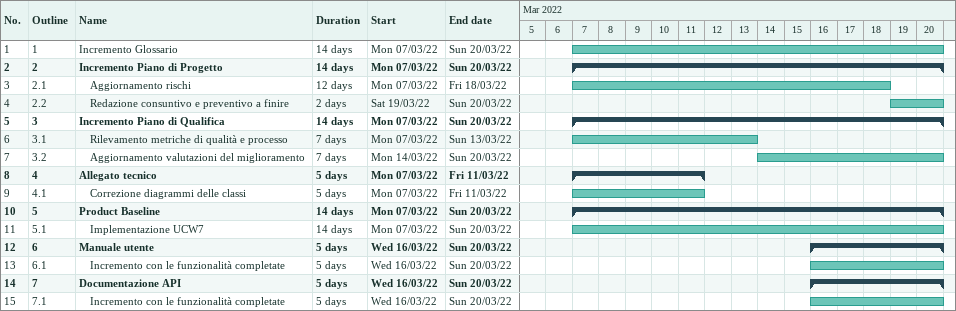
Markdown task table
| ID | WBS | Task | Duration | Start | Finish |
|---|---|---|---|---|---|
| 1 | 1 | Incremento Glossario | 14d | 2022-03-07 | 2022-03-20 |
| 2 | 2 | **Incremento Piano di Progetto** | 14d | 2022-03-07 | 2022-03-20 |
| 3 | 2.1 | Aggiornamento rischi | 12d | 2022-03-07 | 2022-03-18 |
| 4 | 2.2 | Redazione consuntivo e preventivo a finire | 2d | 2022-03-19 | 2022-03-20 |
| 5 | 3 | **Incremento Piano di Qualifica** | 14d | 2022-03-07 | 2022-03-20 |
| 6 | 3.1 | Rilevamento metriche di qualità e processo | 7d | 2022-03-07 | 2022-03-13 |
| 7 | 3.2 | Aggiornamento valutazioni del miglioramento | 7d | 2022-03-14 | 2022-03-20 |
| 8 | 4 | **Allegato tecnico** | 5d | 2022-03-07 | 2022-03-11 |
| 9 | 4.1 | Correzione diagrammi delle classi | 5d | 2022-03-07 | 2022-03-11 |
| 10 | 5 | **Product Baseline** | 14d | 2022-03-07 | 2022-03-20 |
| 11 | 5.1 | Implementazione UCW7 | 14d | 2022-03-07 | 2022-03-20 |
| 12 | 6 | **Manuale utente** | 5d | 2022-03-16 | 2022-03-20 |
| 13 | 6.1 | Incremento con le funzionalità completate | 5d | 2022-03-16 | 2022-03-20 |
| 14 | 7 | **Documentazione API** | 5d | 2022-03-16 | 2022-03-20 |
| 15 | 7.1 | Incremento con le funzionalità completate | 5d | 2022-03-16 | 2022-03-20 |
